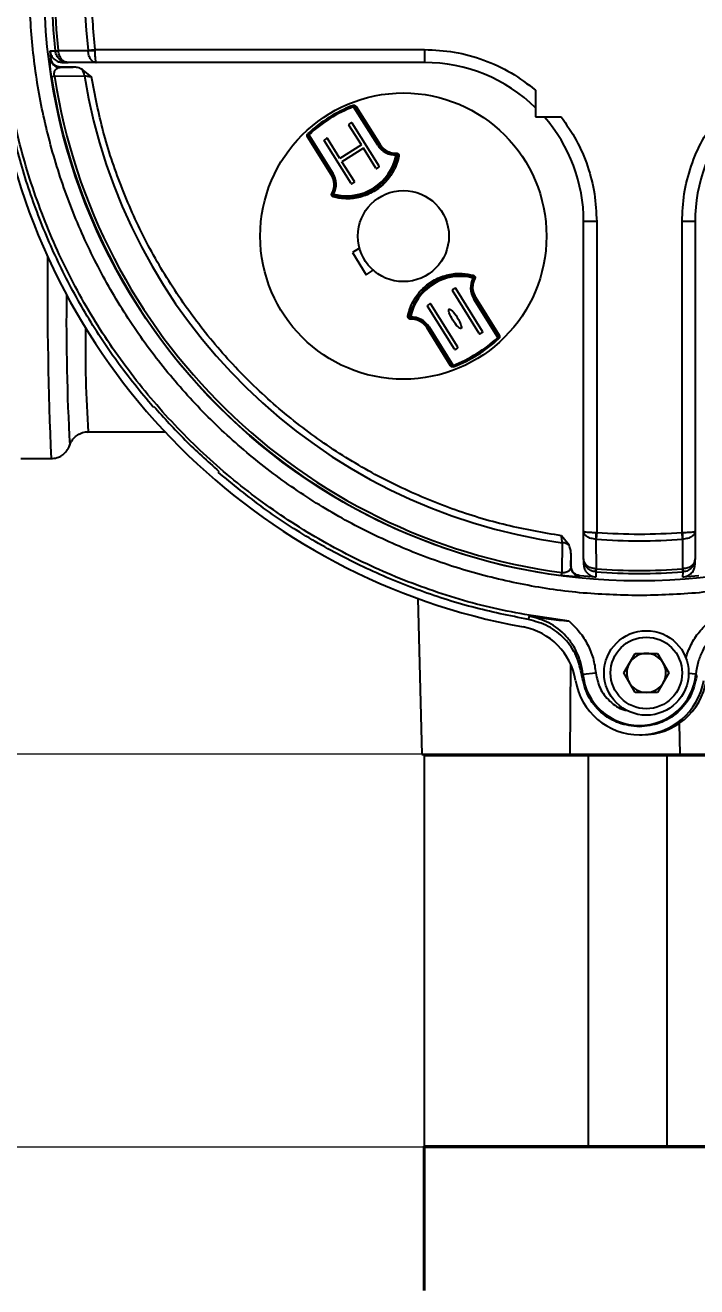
# Model space of a CAD drawing. Header units: millimetres. Extents: x 1486 to 4728, y 464 to 2757.
# Drawn here: x 2386.6 to 2489.8, y 2135.6 to 2329.5 of the extents above; entities that cross this region are included whole.
import ezdxf

# ---------------------------------------------------------------- set-up
doc = ezdxf.new("R2010")
doc.units = ezdxf.units.MM
doc.layers.add('AM_5', color=3, linetype='Continuous', lineweight=25)
doc.layers.add('粗实线', color=7, linetype='Continuous', lineweight=40)
doc.styles.add('SLDTEXTSTYLE1', font='txt.shx', dxfattribs={"width": 0.7, "bigfont": 'gbcbig.shx'})
doc.dimstyles.new('SLDDIMSTYLE12$0', dxfattribs={"dimtxt": 12, "dimasz": 10, "dimexe": 0, "dimexo": 0.0625, "dimgap": 0.875, "dimtad": 1, "dimdec": 1, "dimlfac": 1.8, "dimrnd": 1e-09, "dimzin": 12, "dimdsep": 46, "dimtxsty": 'SLDTEXTSTYLE1', "dimcen": 0.09, "dimdle": 8.16, "dimclrd": 3, "dimclre": 3, "dimadec": 0, "dimazin": 3, "dimtfac": 1, "dimtdec": 1, "dimtofl": 0, "dimtmove": 0, "dimatfit": 3, "dimfxl": 0, "dimfrac": 2, "dimtolj": 1, "dimlwd": 5, "dimlwe": 5, "dimarcsym": 0})

# ---------------------------------------------------------------- blocks, each defined once
blk = doc.blocks.new('*D51')
at = {"layer": 'AM_5', "color": 3, "lineweight": 5, "transparency": 16777216}
blk.add_line((2589.28, 2551.23), (2194.88, 2551.23), dxfattribs=at)
at = {"layer": 'AM_5', "color": 3, "linetype": 'Continuous', "lineweight": 5, "transparency": 16777216}
for p, q in [((2194.88, 2541.23), (2194.88, 2227.45)), ((2600.96, 2217.45), (2194.88, 2217.45))]:
    blk.add_line(p, q, dxfattribs=at)
at = {"layer": 'AM_5', "color": 3, "transparency": 16777216}
for points in [[(2193.22, 2541.23), (2196.55, 2541.23), (2194.88, 2551.23)], [(2193.22, 2227.45), (2196.55, 2227.45), (2194.88, 2217.45)]]:
    blk.add_solid(points, dxfattribs=at)
at = {"layer": 'Defpoints', "color": 0, "transparency": 16777216}
for p in [(2589.35, 2551.23), (2194.88, 2217.45), (2601.02, 2217.45)]:
    blk.add_point(p, dxfattribs=at)
at = {"layer": 'AM_5', "color": 0, "transparency": 16777216, "insert": (2180.3, 2384.34), "char_height": 12, "attachment_point": 5, "rotation": 90, "style": 'SLDTEXTSTYLE1'}
blk.add_mtext('\\A1;{\\H2.28571x;335}', dxfattribs=at)
blk = doc.blocks.new('*D52')
at = {"layer": 'AM_5', "color": 3, "lineweight": 5, "transparency": 16777216}
blk.add_line((2600.96, 2217.45), (2194.7, 2217.45), dxfattribs=at)
at = {"layer": 'AM_5', "color": 3, "linetype": 'Continuous', "lineweight": 5, "transparency": 16777216}
for p, q in [((2194.7, 2207.45), (2194.7, 2167.04)), ((2600.62, 2157.04), (2194.7, 2157.04))]:
    blk.add_line(p, q, dxfattribs=at)
at = {"layer": 'AM_5', "color": 3, "transparency": 16777216}
for points in [[(2193.03, 2207.45), (2196.37, 2207.45), (2194.7, 2217.45)], [(2193.03, 2167.04), (2196.37, 2167.04), (2194.7, 2157.04)]]:
    blk.add_solid(points, dxfattribs=at)
at = {"layer": 'Defpoints', "color": 0, "transparency": 16777216}
for p in [(2601.02, 2217.45), (2194.7, 2157.04), (2600.68, 2157.04)]:
    blk.add_point(p, dxfattribs=at)
at = {"layer": 'AM_5', "color": 0, "transparency": 16777216, "insert": (2180.11, 2187.24), "char_height": 12, "attachment_point": 5, "rotation": 90, "style": 'SLDTEXTSTYLE1'}
blk.add_mtext('\\A1;{\\H2.28571x;60}', dxfattribs=at)

msp = doc.modelspace()

# ---------------------------------------------------------------- linework, layer by layer
at = {"color": 7, "linetype": 'Continuous', "lineweight": 25}
for p, q in [((2390.415, 2325.577), (2391.219, 2325.575)), ((2390.552, 2324.401), (2390.415, 2325.577)), ((2391.217, 2325.592), (2391.68, 2325.644)), ((2391.217, 2325.592), (2391.219, 2325.575)), ((2391.685, 2325.575), (2391.68, 2325.644)), ((2391.68, 2325.644), (2396.265, 2325.636)), ((2396.262, 2325.676), (2397.287, 2325.796)), ((2396.262, 2325.676), (2396.265, 2325.636)), ((2397.287, 2325.796), (2447.979, 2325.796)), ((2397.287, 2325.796), (2397.29, 2325.636)), ((2447.979, 2325.796), (2447.979, 2323.796)), ((2390.458, 2324.368), (2390.552, 2324.401)), ((2392.405, 2323.796), (2393.194, 2323.796)), ((2397.488, 2323.796), (2393.194, 2323.796)), ((2447.979, 2323.796), (2397.488, 2323.796)), ((2390.637, 2321.609), (2391.097, 2321.68)), ((2391.097, 2321.68), (2395.697, 2321.763)), ((2391.944, 2323.052), (2393.985, 2323.086)), ((2393.985, 2323.086), (2392.041, 2323.086)), ((2396.768, 2321.612), (2395.293, 2322.786)), ((2465.061, 2319.545), (2465.061, 2315.459)), ((2437.011, 2317.18), (2437.002, 2317.203)), ((2437.083, 2316.993), (2437.011, 2317.18)), ((2437.083, 2316.993), (2437.252, 2317.099)), ((2440.779, 2311.077), (2437.083, 2316.993)), ((2437.252, 2317.099), (2440.949, 2311.183)), ((2437.481, 2317.042), (2441.148, 2311.175)), ((2438.275, 2311.122), (2436.368, 2314.175)), ((2436.739, 2314.524), (2436.399, 2314.312)), ((2441.01, 2307.878), (2436.876, 2314.493)), ((2465.061, 2315.459), (2468.962, 2315.459)), ((2433.661, 2306.496), (2429.994, 2312.364)), ((2430.213, 2312.701), (2430.044, 2312.595)), ((2433.74, 2306.679), (2430.044, 2312.595)), ((2430.077, 2312.847), (2430.06, 2312.865)), ((2430.213, 2312.701), (2430.077, 2312.847)), ((2430.213, 2312.701), (2433.91, 2306.785)), ((2436.685, 2305.175), (2432.551, 2311.79)), ((2432.922, 2312.14), (2432.583, 2311.928)), ((2434.968, 2309.055), (2433.06, 2312.108)), ((2438.275, 2311.122), (2434.968, 2309.055)), ((2438.593, 2310.613), (2435.286, 2308.546)), ((2440.501, 2307.56), (2438.593, 2310.613)), ((2440.949, 2311.183), (2440.779, 2311.077)), ((2443.625, 2309.776), (2443.634, 2309.576)), ((2437.194, 2305.493), (2435.286, 2308.546)), ((2443.83, 2309.537), (2443.634, 2309.576)), ((2433.91, 2306.785), (2433.74, 2306.679)), ((2440.978, 2307.74), (2440.639, 2307.528)), ((2437.162, 2305.355), (2436.822, 2305.143)), ((2433.832, 2303.656), (2434.008, 2303.561)), ((2433.957, 2303.367), (2434.008, 2303.561)), ((2474.443, 2299.332), (2472.443, 2299.332)), ((2472.443, 2251.755), (2472.443, 2299.332)), ((2474.443, 2299.332), (2474.443, 2251.555)), ((2487.564, 2251.555), (2487.564, 2299.332)), ((2489.564, 2299.332), (2487.564, 2299.332)), ((2489.564, 2299.332), (2489.564, 2251.755)), ((2437.981, 2295.254), (2436.885, 2294.57)), ((2436.885, 2294.57), (2439.005, 2291.178)), ((2439.005, 2291.178), (2440.1, 2291.862)), ((2455.451, 2290.665), (2455.502, 2290.859)), ((2455.451, 2290.665), (2455.627, 2290.57)), ((2456.398, 2282.118), (2452.265, 2288.733)), ((2452.636, 2289.083), (2452.297, 2288.871)), ((2456.907, 2282.436), (2452.774, 2289.051)), ((2448.82, 2286.698), (2448.481, 2286.486)), ((2453.091, 2280.052), (2448.958, 2286.666)), ((2455.549, 2287.441), (2455.718, 2287.547)), ((2459.245, 2281.525), (2455.549, 2287.441)), ((2455.718, 2287.547), (2459.415, 2281.631)), ((2455.798, 2287.73), (2459.464, 2281.862)), ((2445.824, 2284.65), (2445.628, 2284.689)), ((2445.824, 2284.65), (2445.833, 2284.45)), ((2452.582, 2279.734), (2448.449, 2286.348)), ((2451.978, 2277.184), (2448.311, 2283.052)), ((2448.51, 2283.043), (2448.679, 2283.149)), ((2452.206, 2277.127), (2448.51, 2283.043)), ((2448.679, 2283.149), (2452.376, 2277.233)), ((2456.875, 2282.298), (2456.536, 2282.087)), ((2459.415, 2281.631), (2459.245, 2281.525)), ((2459.382, 2281.379), (2459.245, 2281.525)), ((2459.398, 2281.361), (2459.382, 2281.379)), ((2453.059, 2279.914), (2452.72, 2279.702)), ((2452.206, 2277.127), (2452.376, 2277.233)), ((2452.448, 2277.046), (2452.376, 2277.233)), ((2452.457, 2277.024), (2452.448, 2277.046)), ((2406.254, 2270.832), (2406.366, 2270.943)), ((2396.269, 2267.019), (2408.091, 2267.019)), ((2393.438, 2264.985), (2393.445, 2265.007)), ((2385.936, 2262.91), (2390.575, 2262.91)), ((2416.361, 2260.948), (2416.249, 2260.837)), ((2472.443, 2251.755), (2472.497, 2251.709)), ((2472.51, 2251.534), (2472.443, 2251.755)), ((2472.443, 2247.476), (2472.443, 2251.755)), ((2489.564, 2251.755), (2489.564, 2247.476)), ((2470.203, 2249.577), (2469.029, 2251.042)), ((2469.157, 2249.982), (2469.075, 2245.395)), ((2474.335, 2251.556), (2474.443, 2251.555)), ((2474.335, 2250.527), (2474.362, 2250.526)), ((2474.335, 2250.527), (2474.341, 2245.958)), ((2474.443, 2251.555), (2474.362, 2250.526)), ((2487.564, 2251.555), (2487.672, 2251.556)), ((2487.645, 2250.526), (2487.564, 2251.555)), ((2487.645, 2250.526), (2487.672, 2250.527)), ((2487.667, 2245.958), (2487.672, 2250.527)), ((2470.471, 2246.305), (2470.504, 2248.269)), ((2470.504, 2246.399), (2470.504, 2248.269)), ((2472.443, 2247.476), (2472.443, 2246.69)), ((2474.341, 2245.958), (2474.294, 2245.96)), ((2474.341, 2245.958), (2474.306, 2245.494)), ((2487.667, 2245.958), (2487.713, 2245.96)), ((2487.701, 2245.494), (2487.667, 2245.958)), ((2489.564, 2247.476), (2489.499, 2247.206)), ((2489.531, 2247.117), (2489.531, 2247.201)), ((2489.564, 2246.69), (2489.564, 2247.476)), ((2469.014, 2244.934), (2469.075, 2245.395)), ((2471.852, 2244.906), (2471.82, 2244.815)), ((2474.296, 2244.693), (2471.852, 2244.906)), ((2474.294, 2245.494), (2474.306, 2245.494)), ((2474.294, 2245.494), (2474.296, 2244.693)), ((2487.701, 2245.494), (2487.713, 2245.494)), ((2487.711, 2244.693), (2487.713, 2245.494)), ((2490.155, 2244.906), (2487.711, 2244.693)), ((2446.952, 2241.401), (2447.58, 2217.41)), ((2463.976, 2238.166), (2464.095, 2238.683)), ((2478.613, 2229.956), (2480.345, 2232.956)), ((2480.345, 2232.956), (2483.809, 2232.956)), ((2483.809, 2232.956), (2485.541, 2229.956)), ((2470.429, 2231.33), (2470.32, 2217.41)), ((2472.178, 2229.515), (2472.327, 2229.765)), ((2472.327, 2229.765), (2474.318, 2229.953)), ((2480.345, 2226.956), (2478.613, 2229.956)), ((2485.541, 2229.956), (2483.809, 2226.956)), ((2489.68, 2229.765), (2488.577, 2229.87)), ((2489.829, 2229.515), (2489.68, 2229.765)), ((2483.809, 2226.956), (2480.345, 2226.956)), ((2487.138, 2222.203), (2487.242, 2217.41)), ((2481.044, 2220.43), (2481.461, 2220.43)), ((2447.58, 2217.41), (2470.32, 2217.41)), ((2447.906, 2217.22), (2447.906, 2157.22)), ((2473.182, 2217.22), (2447.906, 2217.22)), ((2470.32, 2217.41), (2487.242, 2217.41)), ((2473.182, 2157.22), (2473.182, 2217.22)), ((2485.266, 2217.22), (2473.182, 2217.22)), ((2478.074, 2217.41), (2478.074, 2217.22)), ((2485.266, 2157.22), (2485.266, 2217.22)), ((2526.653, 2217.22), (2485.266, 2217.22)), ((2487.242, 2217.41), (2522.769, 2217.41)), ((2473.182, 2157.22), (2447.906, 2157.22)), ((2759.474, 2157.01), (2447.906, 2157.01)), ((2485.266, 2157.22), (2473.182, 2157.22)), ((2526.653, 2157.22), (2485.266, 2157.22))]:
    msp.add_line(p, q, dxfattribs=at)
at = {"color": 7, "linetype": 'Continuous', "lineweight": 25, "flags": 128}
for points in [[(2391.944, 2323.052), (2391.999, 2323.071), (2392.041, 2323.086)], [(2441.148, 2311.175), (2441.116, 2311.161), (2441.085, 2311.152), (2441.055, 2311.147), (2441.027, 2311.146), (2441.002, 2311.149), (2440.98, 2311.157), (2440.962, 2311.168), (2440.949, 2311.183)], [(2444.032, 2309.398), (2443.991, 2309.405), (2443.951, 2309.417), (2443.914, 2309.433), (2443.882, 2309.452), (2443.857, 2309.472), (2443.84, 2309.494), (2443.831, 2309.516), (2443.83, 2309.537)], [(2433.74, 2306.679), (2433.748, 2306.661), (2433.751, 2306.64), (2433.748, 2306.617), (2433.74, 2306.592), (2433.727, 2306.567), (2433.709, 2306.543), (2433.687, 2306.519), (2433.661, 2306.496)], [(2433.994, 2303.125), (2434.005, 2303.166), (2434.012, 2303.207), (2434.014, 2303.247), (2434.011, 2303.283), (2434.003, 2303.315), (2433.991, 2303.34), (2433.976, 2303.358), (2433.957, 2303.367)], [(2455.502, 2290.859), (2455.483, 2290.868), (2455.467, 2290.886), (2455.455, 2290.911), (2455.448, 2290.943), (2455.445, 2290.98), (2455.447, 2291.019), (2455.454, 2291.06), (2455.465, 2291.101)], [(2455.718, 2287.547), (2455.71, 2287.566), (2455.708, 2287.587), (2455.711, 2287.61), (2455.719, 2287.634), (2455.732, 2287.659), (2455.75, 2287.684), (2455.772, 2287.708), (2455.798, 2287.73)], [(2445.628, 2284.689), (2445.628, 2284.71), (2445.619, 2284.732), (2445.601, 2284.754), (2445.576, 2284.775), (2445.545, 2284.793), (2445.508, 2284.809), (2445.468, 2284.821), (2445.427, 2284.829)], [(2448.311, 2283.052), (2448.342, 2283.065), (2448.373, 2283.074), (2448.403, 2283.08), (2448.432, 2283.081), (2448.457, 2283.077), (2448.479, 2283.07), (2448.497, 2283.058), (2448.51, 2283.043)], [(2470.504, 2246.399), (2470.485, 2246.346), (2470.471, 2246.305)]]:
    msp.add_lwpolyline(points, dxfattribs=at)
at = {"color": 7, "linetype": 'Continuous', "lineweight": 25}
for centre, radius in [((2481.004, 2335.586), 91.48), ((2444.729, 2297.113), 22), ((2444.729, 2297.113), 7), ((2482.077, 2229.956), 6.5), ((2482.077, 2229.956), 5.5)]:
    msp.add_circle(centre, radius, dxfattribs=at)
for centre, radius, start, end in [((2481.004, 2335.586), 90.341, 353.64897, 186.35103), ((2481.004, 2335.586), 89.875, 353.64897, 186.35103), ((2481.004, 2335.586), 85.319, 353.33017, 186.66983), ((2391.452, 2327.4), 1.84, 262.72929, 277.2707), ((2396.778, 2339.959), 14.333, 267.94984, 272.05016), ((2391.947, 2324.553), 1.5, 187.07071, 269.91274), ((2447.979, 2299.332), 24.464, 45.7131, 90), ((2481.004, 2335.586), 91.441, 188.79238, 262.46584), ((2481.004, 2335.586), 90.976, 188.79238, 262.46584), ((2393.936, 2321.66), 1.764, 3.33539, 39.69868), ((2481.004, 2335.586), 86.42, 189.2043, 262.12076), ((2481.047, 2335.408), 99.998, 190.32572, 259.67183), ((2444.729, 2297.113), 21.524, 111.039, 132.961), ((2444.729, 2297.113), 21.5, 111.039, 132.961), ((2444.729, 2297.113), 21.3, 111.039, 132.961), ((2437.083, 2316.993), 0.2, 32, 111.039), ((2437.4, 2317.205), 0.182, 215.62254, 296.53626), ((2436.452, 2314.228), 0.1, 122, 212), ((2436.792, 2314.44), 0.1, 32, 122), ((2447.979, 2299.332), 24.464, 0, 41.23805), ((2514.028, 2299.332), 24.464, 138.76195, 180), ((2429.884, 2312.509), 0.182, 307.46374, 28.37746), ((2430.213, 2312.701), 0.2, 132.961, 212), ((2432.636, 2311.843), 0.1, 122, 212), ((2432.975, 2312.055), 0.1, 32, 122), ((2443.493, 2312.773), 3.2, 212, 272.53097), ((2443.493, 2312.773), 3, 212, 272.53097), ((2442.939, 2309.825), 0.689, 355.91037, 3.87572), ((2443.634, 2309.576), 0.2, 348.6906, 92.53097), ((2435.986, 2311.106), 8, 255.3094, 348.6906), ((2435.986, 2311.106), 7.8, 255.3094, 348.6906), ((2440.925, 2307.825), 0.1, 302, 32), ((2431.196, 2305.089), 3, 331.46903, 32), ((2431.196, 2305.089), 3.2, 331.46903, 32), ((2440.586, 2307.613), 0.1, 212, 302), ((2436.769, 2305.228), 0.1, 212, 302), ((2437.109, 2305.44), 0.1, 302, 32), ((2434.089, 2304.295), 0.689, 240.12428, 248.08963), ((2434.008, 2303.561), 0.2, 151.46903, 255.3094), ((2999.36, 2289.245), 609.354, 179.552814, 182.476995), ((2453.473, 2283.12), 8, 75.3094, 168.6906), ((2453.473, 2283.12), 7.8, 75.3094, 168.6906), ((2458.262, 2289.137), 3.2, 151.46903, 212), ((2458.262, 2289.137), 3, 151.46903, 212), ((2455.451, 2290.665), 0.2, 331.46903, 75.3094), ((2455.37, 2289.931), 0.689, 60.12428, 68.08963), ((2452.35, 2288.786), 0.1, 122, 212), ((2452.689, 2288.998), 0.1, 32, 122), ((2751.649, 2284.281), 358.731, 179.38754, 183.08342), ((2448.873, 2286.613), 0.1, 32, 122), ((2445.824, 2284.65), 0.2, 168.6906, 272.53097), ((2445.966, 2281.453), 3.2, 32, 92.53097), ((2448.534, 2286.401), 0.1, 122, 212), ((2601.48, 2280.246), 205.637, 179.22351, 183.68809), ((2446.52, 2284.401), 0.689, 175.91037, 183.87572), ((2445.966, 2281.453), 3, 32, 92.53097), ((2444.729, 2297.113), 21.3, 291.039, 312.961), ((2444.729, 2297.113), 21.5, 291.039, 312.961), ((2444.729, 2297.113), 21.524, 291.039, 312.961), ((2456.483, 2282.171), 0.1, 212, 302), ((2456.823, 2282.383), 0.1, 302, 32), ((2459.245, 2281.525), 0.2, 312.961, 32), ((2459.575, 2281.718), 0.182, 127.46374, 208.37746), ((2452.667, 2279.787), 0.1, 212, 302), ((2453.006, 2279.999), 0.1, 302, 32), ((2452.059, 2277.021), 0.182, 35.62254, 116.53626), ((2452.376, 2277.233), 0.2, 212, 291.039), ((2469.073, 2248.212), 1.772, 50.36479, 87.29394), ((2495.67, 2251.042), 21.342, 178.61808, 181.38192), ((2481.004, 2335.586), 85.319, 265.53552, 274.46448), ((2466.337, 2251.042), 21.342, 358.61809, 1.38192), ((2471.972, 2246.307), 1.5, 180.08872, 264.21159), ((2477.003, 2245.727), 2.719, 175.08842, 184.91158), ((2481.004, 2335.586), 89.875, 265.74841, 274.25159), ((2485.004, 2245.727), 2.719, 355.08842, 4.91158), ((2481.004, 2335.586), 90.341, 265.74841, 274.25159), ((2461.326, 2227.192), 10, 9.26756, 79.67181), ((2482.077, 2229.956), 3, 90, 150), ((2482.077, 2229.956), 3, 30, 90), ((2482.077, 2229.956), 3, 150, 210), ((2482.077, 2229.956), 3, 330, 30), ((2481.044, 2230.41), 9.98, 189.26678, 350.73322), ((2481.004, 2230.586), 8.715, 185.40246, 354.59754), ((2482.077, 2229.956), 3, 210, 270), ((2481.46, 2230.41), 9.98, 270.0009, 350.73276), ((2482.077, 2229.956), 3, 270, 330)]:
    msp.add_arc(centre, radius, start, end, dxfattribs=at)
msp.add_ellipse((2452.678, 2284.392), major_axis=(0.927, -1.484), ratio=0.2285714, dxfattribs=at)
for points in [[(2481.004, 2241.845), (2477.936, 2241.932), (2471.801, 2242.106), (2462.686, 2243.51), (2453.748, 2245.735), (2445.073, 2248.842), (2436.744, 2252.781), (2428.84, 2257.518), (2421.44, 2263.007), (2414.612, 2269.195), (2408.425, 2276.022), (2402.936, 2283.423), (2398.199, 2291.326), (2394.259, 2299.655), (2391.155, 2308.331), (2388.916, 2317.269), (2387.564, 2326.383), (2387.112, 2335.586), (2387.564, 2344.789), (2388.916, 2353.903), (2391.155, 2362.841), (2394.259, 2371.516), (2398.199, 2379.846), (2402.936, 2387.749), (2408.425, 2395.15), (2414.612, 2401.977), (2421.44, 2408.165), (2428.84, 2413.653), (2436.744, 2418.391), (2445.073, 2422.329), (2453.748, 2425.437), (2462.686, 2427.662), (2471.801, 2429.065), (2477.936, 2429.239), (2481.004, 2429.326)], [(2481.004, 2429.326), (2484.071, 2429.239), (2490.206, 2429.065), (2499.321, 2427.662), (2508.259, 2425.437), (2516.934, 2422.329), (2525.264, 2418.391), (2533.167, 2413.653), (2540.567, 2408.165), (2547.395, 2401.977), (2553.582, 2395.15), (2559.071, 2387.749), (2563.808, 2379.846), (2567.748, 2371.516), (2570.852, 2362.841), (2573.091, 2353.903), (2574.443, 2344.789), (2574.895, 2335.586), (2574.443, 2326.383), (2573.091, 2317.269), (2570.852, 2308.331), (2567.748, 2299.655), (2563.808, 2291.326), (2559.071, 2283.423), (2553.582, 2276.022), (2547.395, 2269.195), (2540.567, 2263.007), (2533.167, 2257.518), (2525.264, 2252.781), (2516.934, 2248.842), (2508.259, 2245.735), (2499.321, 2243.51), (2490.206, 2242.106), (2484.071, 2241.932), (2481.004, 2241.845)], [(2470.214, 2237.912), (2466.562, 2238.436), (2459.259, 2239.484), (2448.616, 2242.604), (2438.373, 2246.812), (2428.672, 2252.167), (2419.633, 2258.572), (2411.371, 2265.953), (2403.99, 2274.215), (2397.585, 2283.254), (2392.23, 2292.955), (2388.022, 2303.198), (2384.902, 2313.841), (2383.854, 2321.145), (2383.33, 2324.796)], [(2406.254, 2270.832), (2404.367, 2273.128), (2400.593, 2277.721), (2395.748, 2285.222), (2391.547, 2293.093), (2388.1, 2301.322), (2385.347, 2309.816), (2384.172, 2315.644), (2383.584, 2318.558)], [(2406.366, 2270.943), (2407.942, 2269.188), (2411.095, 2265.677), (2414.605, 2262.524), (2416.361, 2260.948)], [(2463.976, 2238.166), (2461.062, 2238.754), (2455.234, 2239.93), (2446.74, 2242.682), (2438.511, 2246.13), (2430.64, 2250.33), (2423.139, 2255.175), (2418.546, 2258.949), (2416.249, 2260.837)], [(2474.443, 2251.555), (2476.63, 2251.427), (2481.004, 2251.171), (2485.377, 2251.427), (2487.564, 2251.555)], [(2481.004, 2221.695), (2479.928, 2221.809), (2477.777, 2222.036), (2474.991, 2223.8), (2472.904, 2226.354), (2472.42, 2228.461), (2472.178, 2229.515)], [(2489.829, 2229.515), (2489.587, 2228.461), (2489.103, 2226.354), (2487.016, 2223.8), (2484.23, 2222.036), (2482.079, 2221.809), (2481.004, 2221.695)]]:
    msp.add_open_spline(points, degree=3, dxfattribs=at)
for points, knots in [([(2481.004, 2419.872), (2478.099, 2419.785), (2472.24, 2419.61), (2463.489, 2418.182), (2454.836, 2415.878), (2446.43, 2412.631), (2438.419, 2408.509), (2430.935, 2403.585), (2424.09, 2397.963), (2417.926, 2391.717), (2412.439, 2384.869), (2407.649, 2377.417), (2403.628, 2369.412), (2400.464, 2360.976), (2398.215, 2352.251), (2396.932, 2343.388), (2396.53, 2334.531), (2397.036, 2328.691), (2397.287, 2325.796)], [0, 0, 0, 0, 0.0612816, 0.1235957, 0.1866179, 0.25, 0.3133821, 0.3764043, 0.4387184, 0.5, 0.5612816, 0.6235957, 0.6866179, 0.75, 0.8133821, 0.8764043, 0.9387184, 1, 1, 1, 1]), ([(2564.72, 2325.796), (2564.971, 2328.691), (2565.477, 2334.531), (2565.075, 2343.388), (2563.792, 2352.251), (2561.543, 2360.976), (2558.379, 2369.412), (2554.358, 2377.417), (2549.569, 2384.869), (2544.081, 2391.717), (2537.917, 2397.963), (2531.072, 2403.585), (2523.588, 2408.509), (2515.577, 2412.631), (2507.172, 2415.878), (2498.518, 2418.182), (2489.767, 2419.61), (2483.908, 2419.785), (2481.004, 2419.872)], [0, 0, 0, 0, 0.0612816, 0.1235957, 0.1866179, 0.25, 0.3133821, 0.3764043, 0.4387184, 0.5, 0.5612816, 0.6235957, 0.6866179, 0.75, 0.8133821, 0.8764043, 0.9387184, 1, 1, 1, 1]), ([(2390.415, 2325.577), (2390.467, 2325.337), (2390.572, 2324.858), (2391.042, 2324.276), (2391.673, 2323.874), (2392.161, 2323.822), (2392.405, 2323.796)], [0, 0, 0, 0, 0.2499161, 0.4998772, 0.7499002, 1, 1, 1, 1]), ([(2393.194, 2323.796), (2392.959, 2323.82), (2392.486, 2323.869), (2391.863, 2324.257), (2391.383, 2324.838), (2391.274, 2325.328), (2391.219, 2325.575)], [0, 0, 0, 0, 0.24311821, 0.48973638, 0.74228142, 1, 1, 1, 1]), ([(2393.194, 2323.796), (2393.014, 2323.82), (2392.653, 2323.869), (2392.177, 2324.257), (2391.81, 2324.838), (2391.727, 2325.328), (2391.685, 2325.575)], [0, 0, 0, 0, 0.2431182, 0.4897364, 0.7422814, 1, 1, 1, 1]), ([(2397.488, 2323.796), (2397.34, 2323.822), (2397.042, 2323.873), (2396.651, 2324.277), (2396.355, 2324.879), (2396.295, 2325.382), (2396.265, 2325.636)], [0, 0, 0, 0, 0.24349066, 0.48990244, 0.74228532, 1, 1, 1, 1]), ([(2397.29, 2325.636), (2397.295, 2325.397), (2397.304, 2324.906), (2397.348, 2324.326), (2397.399, 2323.993), (2397.445, 2323.825), (2397.473, 2323.806), (2397.488, 2323.796)], [0, 0, 0, 0, 0.2418431, 0.4991239, 0.7090059, 0.8444555, 1, 1, 1, 1]), ([(2447.979, 2325.796), (2449.515, 2325.719), (2452.61, 2325.564), (2457.115, 2324.297), (2461.374, 2322.357), (2463.838, 2320.477), (2465.061, 2319.545)], [0, 0, 0, 0, 0.248067, 0.5, 0.751933, 1, 1, 1, 1]), ([(2390.637, 2321.609), (2390.606, 2321.818), (2390.542, 2322.251), (2390.475, 2322.833), (2390.429, 2323.338), (2390.399, 2323.842), (2390.4, 2324.268), (2390.438, 2324.334), (2390.458, 2324.368)], [0, 0, 0, 0, 0.1207868, 0.2490761, 0.3731373, 0.5013754, 0.7404691, 1, 1, 1, 1]), ([(2392.041, 2323.086), (2391.86, 2323.105), (2391.498, 2323.143), (2391.028, 2323.439), (2390.676, 2323.868), (2390.593, 2324.223), (2390.552, 2324.401)], [0, 0, 0, 0, 0.24991859, 0.49987605, 0.74997273, 1, 1, 1, 1]), ([(2391.097, 2321.68), (2391.083, 2321.749), (2391.057, 2321.888), (2391.054, 2322.089), (2391.074, 2322.268), (2391.149, 2322.564), (2391.316, 2322.789), (2391.491, 2322.919), (2391.589, 2322.969), (2391.673, 2323.003), (2391.772, 2323.032), (2391.871, 2323.047), (2391.923, 2323.051), (2391.939, 2323.052), (2391.944, 2323.052)], [0, 0, 0, 0, 0.0594216, 0.1187115, 0.1821096, 0.2512974, 0.5005091, 0.6688882, 0.7209765, 0.7501665, 0.8758835, 0.9620537, 0.9870366, 1, 1, 1, 1]), ([(2395.293, 2322.786), (2395.083, 2322.875), (2394.665, 2323.052), (2394.212, 2323.075), (2393.985, 2323.086)], [0, 0, 0, 0, 0.5015357, 1, 1, 1, 1]), ([(2395.697, 2321.763), (2395.838, 2321.744), (2396.062, 2321.715), (2396.439, 2321.662), (2396.655, 2321.629), (2396.768, 2321.612)], [0, 0, 0, 0, 0.4463965, 0.7099365, 1, 1, 1, 1]), ([(2469.029, 2251.042), (2466.2, 2251.528), (2460.486, 2252.507), (2452.081, 2255.094), (2443.8, 2258.549), (2435.798, 2262.952), (2428.218, 2268.254), (2421.228, 2274.376), (2414.942, 2281.22), (2409.461, 2288.672), (2404.87, 2296.567), (2401.22, 2304.763), (2398.435, 2313.105), (2397.32, 2318.795), (2396.768, 2321.612)], [0, 0, 0, 0, 0.07964621, 0.16087728, 0.24358846, 0.32847039, 0.41398283, 0.49999999, 0.58601276, 0.67152525, 0.75641153, 0.83911847, 0.92035171, 1, 1, 1, 1]), ([(2437.002, 2317.203), (2437.024, 2317.21), (2437.074, 2317.226), (2437.162, 2317.232), (2437.279, 2317.214), (2437.397, 2317.151), (2437.452, 2317.08), (2437.481, 2317.042)], [0, 0, 0, 0, 0.0853698, 0.1907986, 0.3564235, 0.6664713, 1, 1, 1, 1]), ([(2468.962, 2315.459), (2469.783, 2314.279), (2471.438, 2311.905), (2473.133, 2307.882), (2474.24, 2303.659), (2474.376, 2300.768), (2474.443, 2299.332)], [0, 0, 0, 0, 0.2483152, 0.5, 0.7516848, 1, 1, 1, 1]), ([(2487.564, 2299.332), (2487.632, 2300.768), (2487.767, 2303.659), (2488.874, 2307.882), (2490.569, 2311.905), (2492.224, 2314.279), (2493.046, 2315.459)], [0, 0, 0, 0, 0.2483152, 0.5, 0.7516848, 1, 1, 1, 1]), ([(2429.994, 2312.364), (2429.965, 2312.428), (2429.921, 2312.524), (2429.942, 2312.679), (2429.985, 2312.774), (2430.023, 2312.828), (2430.052, 2312.857), (2430.06, 2312.865)], [0, 0, 0, 0, 0.4935098, 0.7465115, 0.851032, 0.9564885, 1, 1, 1, 1]), ([(2441.148, 2311.175), (2441.341, 2310.92), (2441.692, 2310.461), (2442.51, 2310.005), (2443.182, 2309.862), (2443.558, 2309.87), (2443.626, 2309.872)], [0, 0, 0, 0, 0.35692605, 0.64558806, 0.93595733, 1, 1, 1, 1]), ([(2443.626, 2309.872), (2443.666, 2309.87), (2443.747, 2309.866), (2443.858, 2309.816), (2443.951, 2309.736), (2444.019, 2309.624), (2444.046, 2309.505), (2444.036, 2309.427), (2444.032, 2309.398)], [0, 0, 0, 0, 0.1540842, 0.3077863, 0.4712038, 0.6571656, 0.8674974, 1, 1, 1, 1]), ([(2444.032, 2309.398), (2443.994, 2309.223), (2443.787, 2308.287), (2443.136, 2306.792), (2441.736, 2305.047), (2439.983, 2303.746), (2437.84, 2302.956), (2435.763, 2302.77), (2434.546, 2303.014), (2433.994, 2303.125)], [0, 0, 0, 0, 0.0439371, 0.236293, 0.3728219, 0.5357282, 0.69861, 0.8632007, 1, 1, 1, 1]), ([(2433.746, 2303.698), (2433.777, 2303.759), (2433.949, 2304.093), (2434.115, 2304.759), (2434.064, 2305.694), (2433.804, 2306.211), (2433.661, 2306.496)], [0, 0, 0, 0, 0.06404267, 0.35441194, 0.64307395, 1, 1, 1, 1]), ([(2433.994, 2303.125), (2433.939, 2303.147), (2433.836, 2303.189), (2433.734, 2303.32), (2433.692, 2303.461), (2433.7, 2303.595), (2433.731, 2303.666), (2433.746, 2303.698)], [0, 0, 0, 0, 0.257956, 0.4849143, 0.7035846, 0.8642778, 1, 1, 1, 1]), ([(2445.427, 2284.829), (2445.465, 2285.003), (2445.672, 2285.939), (2446.322, 2287.434), (2447.723, 2289.179), (2449.476, 2290.481), (2451.619, 2291.27), (2453.696, 2291.456), (2454.913, 2291.212), (2455.465, 2291.101)], [0, 0, 0, 0, 0.0439371, 0.236293, 0.3728219, 0.5357282, 0.69861, 0.8632007, 1, 1, 1, 1]), ([(2455.713, 2290.528), (2455.682, 2290.468), (2455.51, 2290.134), (2455.343, 2289.467), (2455.395, 2288.532), (2455.654, 2288.015), (2455.798, 2287.73)], [0, 0, 0, 0, 0.06404267, 0.35441194, 0.64307395, 1, 1, 1, 1]), ([(2455.465, 2291.101), (2455.52, 2291.079), (2455.622, 2291.038), (2455.724, 2290.907), (2455.766, 2290.765), (2455.759, 2290.632), (2455.727, 2290.561), (2455.713, 2290.528)], [0, 0, 0, 0, 0.257956, 0.4849143, 0.7035846, 0.8642778, 1, 1, 1, 1]), ([(2445.833, 2284.354), (2445.793, 2284.356), (2445.712, 2284.36), (2445.601, 2284.411), (2445.508, 2284.49), (2445.44, 2284.602), (2445.413, 2284.721), (2445.423, 2284.799), (2445.427, 2284.829)], [0, 0, 0, 0, 0.1540842, 0.3077863, 0.4712038, 0.6571656, 0.8674974, 1, 1, 1, 1]), ([(2448.311, 2283.052), (2448.117, 2283.306), (2447.766, 2283.765), (2446.948, 2284.222), (2446.277, 2284.364), (2445.901, 2284.356), (2445.833, 2284.354)], [0, 0, 0, 0, 0.35692605, 0.64558806, 0.93595733, 1, 1, 1, 1]), ([(2459.464, 2281.862), (2459.494, 2281.798), (2459.538, 2281.702), (2459.516, 2281.547), (2459.474, 2281.452), (2459.435, 2281.398), (2459.407, 2281.37), (2459.398, 2281.361)], [0, 0, 0, 0, 0.4935098, 0.7465115, 0.851032, 0.9564885, 1, 1, 1, 1]), ([(2452.457, 2277.024), (2452.434, 2277.017), (2452.385, 2277), (2452.297, 2276.994), (2452.18, 2277.013), (2452.061, 2277.075), (2452.006, 2277.147), (2451.978, 2277.184)], [0, 0, 0, 0, 0.08536983, 0.19079859, 0.35642346, 0.66647129, 1, 1, 1, 1]), ([(2390.575, 2262.91), (2390.888, 2262.938), (2391.475, 2262.991), (2392.221, 2263.365), (2392.766, 2263.823), (2393.132, 2264.303), (2393.349, 2264.728), (2393.452, 2265.016), (2393.48, 2265.125), (2393.491, 2265.169)], [0, 0, 0, 0, 0.19362295, 0.3638297, 0.51345707, 0.64880023, 0.77586551, 0.91044112, 1, 1, 1, 1]), ([(2393.496, 2265.132), (2393.533, 2265.228), (2393.617, 2265.439), (2393.933, 2265.936), (2394.463, 2266.461), (2395.209, 2266.856), (2395.851, 2267.051), (2396.203, 2267.004), (2396.253, 2266.997)], [0, 0, 0, 0, 0.1429554, 0.3163759, 0.5136025, 0.7314849, 0.9620999, 1, 1, 1, 1]), ([(2472.497, 2251.709), (2472.537, 2251.696), (2472.639, 2251.664), (2472.994, 2251.612), (2473.588, 2251.569), (2474.091, 2251.56), (2474.335, 2251.556)], [0, 0, 0, 0, 0.1603921, 0.4090048, 0.7133358, 1, 1, 1, 1]), ([(2487.672, 2251.556), (2487.916, 2251.56), (2488.419, 2251.569), (2489.016, 2251.612), (2489.361, 2251.664), (2489.534, 2251.711), (2489.554, 2251.74), (2489.564, 2251.755)], [0, 0, 0, 0, 0.2420778, 0.4990881, 0.7090281, 0.8444798, 1, 1, 1, 1]), ([(2489.564, 2251.755), (2489.538, 2251.604), (2489.485, 2251.3), (2489.067, 2250.904), (2488.446, 2250.608), (2487.932, 2250.554), (2487.672, 2250.527)], [0, 0, 0, 0, 0.24337936, 0.48973908, 0.74220299, 1, 1, 1, 1]), ([(2469.157, 2249.982), (2469.141, 2250.122), (2469.117, 2250.344), (2469.072, 2250.719), (2469.044, 2250.931), (2469.029, 2251.042)], [0, 0, 0, 0, 0.4491912, 0.7120483, 1, 1, 1, 1]), ([(2474.335, 2250.527), (2474.075, 2250.554), (2473.56, 2250.607), (2472.945, 2250.905), (2472.574, 2251.232), (2472.526, 2251.459), (2472.51, 2251.534)], [0, 0, 0, 0, 0.2934878, 0.5809042, 0.8613713, 1, 1, 1, 1]), ([(2470.504, 2248.269), (2470.492, 2248.497), (2470.469, 2248.95), (2470.292, 2249.368), (2470.203, 2249.577)], [0, 0, 0, 0, 0.50110476, 1, 1, 1, 1]), ([(2470.471, 2246.305), (2470.458, 2246.197), (2470.439, 2246.053), (2470.341, 2245.849), (2470.199, 2245.654), (2470.002, 2245.505), (2469.817, 2245.438), (2469.788, 2245.428), (2469.684, 2245.396), (2469.515, 2245.366), (2469.277, 2245.365), (2469.142, 2245.385), (2469.075, 2245.395)], [0, 0, 0, 0, 0.250063, 0.3364114, 0.5001549, 0.749322, 0.750492, 0.7606097, 0.7889128, 0.8880153, 0.9439917, 1, 1, 1, 1]), ([(2471.852, 2244.906), (2471.671, 2244.945), (2471.309, 2245.022), (2470.867, 2245.373), (2470.562, 2245.847), (2470.523, 2246.215), (2470.504, 2246.399)], [0, 0, 0, 0, 0.250514, 0.5000704, 0.7499904, 1, 1, 1, 1]), ([(2474.294, 2245.96), (2474.039, 2245.997), (2473.533, 2246.069), (2472.927, 2246.436), (2472.52, 2246.921), (2472.468, 2247.291), (2472.443, 2247.476)], [0, 0, 0, 0, 0.2578222, 0.5102459, 0.7566012, 1, 1, 1, 1]), ([(2474.294, 2245.494), (2474.039, 2245.542), (2473.533, 2245.637), (2472.927, 2246.116), (2472.52, 2246.75), (2472.468, 2247.235), (2472.443, 2247.476)], [0, 0, 0, 0, 0.2578222, 0.5102459, 0.7566012, 1, 1, 1, 1]), ([(2472.443, 2246.69), (2472.47, 2246.44), (2472.524, 2245.94), (2472.946, 2245.298), (2473.554, 2244.83), (2474.048, 2244.738), (2474.296, 2244.693)], [0, 0, 0, 0, 0.2504088, 0.5001794, 0.7500317, 1, 1, 1, 1]), ([(2487.711, 2244.693), (2487.959, 2244.738), (2488.454, 2244.83), (2489.062, 2245.299), (2489.483, 2245.94), (2489.537, 2246.44), (2489.564, 2246.69)], [0, 0, 0, 0, 0.250393, 0.5001633, 0.7500215, 1, 1, 1, 1]), ([(2489.564, 2247.476), (2489.539, 2247.235), (2489.487, 2246.75), (2489.08, 2246.116), (2488.474, 2245.637), (2487.968, 2245.542), (2487.713, 2245.494)], [0, 0, 0, 0, 0.2433988, 0.4897541, 0.7421778, 1, 1, 1, 1]), ([(2489.499, 2247.206), (2489.484, 2247.114), (2489.436, 2246.838), (2489.075, 2246.437), (2488.475, 2246.069), (2487.969, 2245.997), (2487.713, 2245.96)], [0, 0, 0, 0, 0.13872672, 0.41916409, 0.70650937, 1, 1, 1, 1]), ([(2471.82, 2244.815), (2471.785, 2244.794), (2471.718, 2244.754), (2471.279, 2244.744), (2470.773, 2244.762), (2470.271, 2244.796), (2469.678, 2244.851), (2469.233, 2244.906), (2469.014, 2244.934)], [0, 0, 0, 0, 0.2593433, 0.4990822, 0.6285093, 0.7489001, 0.8765067, 1, 1, 1, 1]), ([(2472.178, 2229.515), (2471.951, 2230.561), (2471.499, 2232.649), (2469.621, 2235.298), (2467.076, 2237.319), (2465.01, 2237.884), (2463.976, 2238.166)], [0, 0, 0, 0, 0.2500652, 0.4994456, 0.7493864, 1, 1, 1, 1]), ([(2464.095, 2238.683), (2465.066, 2238.546), (2466.999, 2238.273), (2469.146, 2238.032), (2470.214, 2237.912)], [0, 0, 0, 0, 0.5024427, 1, 1, 1, 1]), ([(2472.327, 2229.765), (2472.23, 2230.406), (2472.046, 2231.629), (2471.444, 2233.109), (2470.829, 2234.198), (2470.287, 2234.964), (2469.192, 2236.252), (2467.233, 2237.831), (2465.126, 2238.403), (2464.095, 2238.683)], [0, 0, 0, 0, 0.1490594, 0.2844868, 0.3652537, 0.4374076, 0.5004523, 0.7554677, 1, 1, 1, 1]), ([(2497.912, 2238.683), (2496.878, 2238.408), (2495.485, 2238.037), (2493.951, 2237.082), (2493.071, 2236.404), (2492.232, 2235.589), (2491.406, 2234.57), (2490.623, 2233.259), (2489.961, 2231.63), (2489.777, 2230.406), (2489.68, 2229.765)], [0, 0, 0, 0, 0.2442906, 0.329037, 0.4144904, 0.500125, 0.5979935, 0.7157718, 0.8510735, 1, 1, 1, 1]), ([(2470.214, 2237.912), (2470.767, 2237.378), (2471.868, 2236.314), (2473.088, 2234.357), (2473.974, 2232.228), (2474.203, 2230.713), (2474.318, 2229.953)], [0, 0, 0, 0, 0.250755, 0.4999887, 0.7492331, 1, 1, 1, 1]), ([(2488.135, 2232.234), (2488.389, 2232.943), (2488.9, 2234.371), (2490.145, 2236.312), (2491.243, 2237.378), (2491.793, 2237.912)], [0, 0, 0, 0, 0.3300361, 0.6639988, 1, 1, 1, 1]), ([(2474.318, 2229.953), (2474.475, 2229.164), (2474.8, 2227.528), (2476.396, 2225.55), (2477.942, 2224.397), (2478.909, 2224.244), (2479.034, 2224.225)], [0, 0, 0, 0, 0.3027449, 0.6273546, 0.9519642, 1, 1, 1, 1])]:
    msp.add_open_spline(points, degree=3, knots=knots, dxfattribs=at)
at = {"layer": '粗实线', "linetype": 'ByBlock'}
msp.add_line((2447.906, 2157.22), (2447.906, 2135.01), dxfattribs=at)

# ---------------------------------------------------------------- dimensions: what is measured, and where the dimension line sits
at = {"layer": 'AM_5'}
for base, p1, p2, text, picture, middle in [((2194.885, 2217.446), (2589.347, 2551.231), (2601.023, 2217.446), '{\\H2.28571x;335}', '*D51', (2180.295, 2384.339)), ((2194.702, 2157.043), (2601.023, 2217.446), (2600.679, 2157.043), '{\\H2.28571x;60}', '*D52', (2180.112, 2187.245))]:
    dim = msp.add_linear_dim(base=base, p1=p1, p2=p2, angle=90, text=text, dimstyle='SLDDIMSTYLE12$0', override={"dimlfac": 1}, dxfattribs=at)
    dim.commit()
    dim.dimension.update_dxf_attribs({"geometry": picture, "text_midpoint": middle})

doc.saveas('drawing.dxf')
